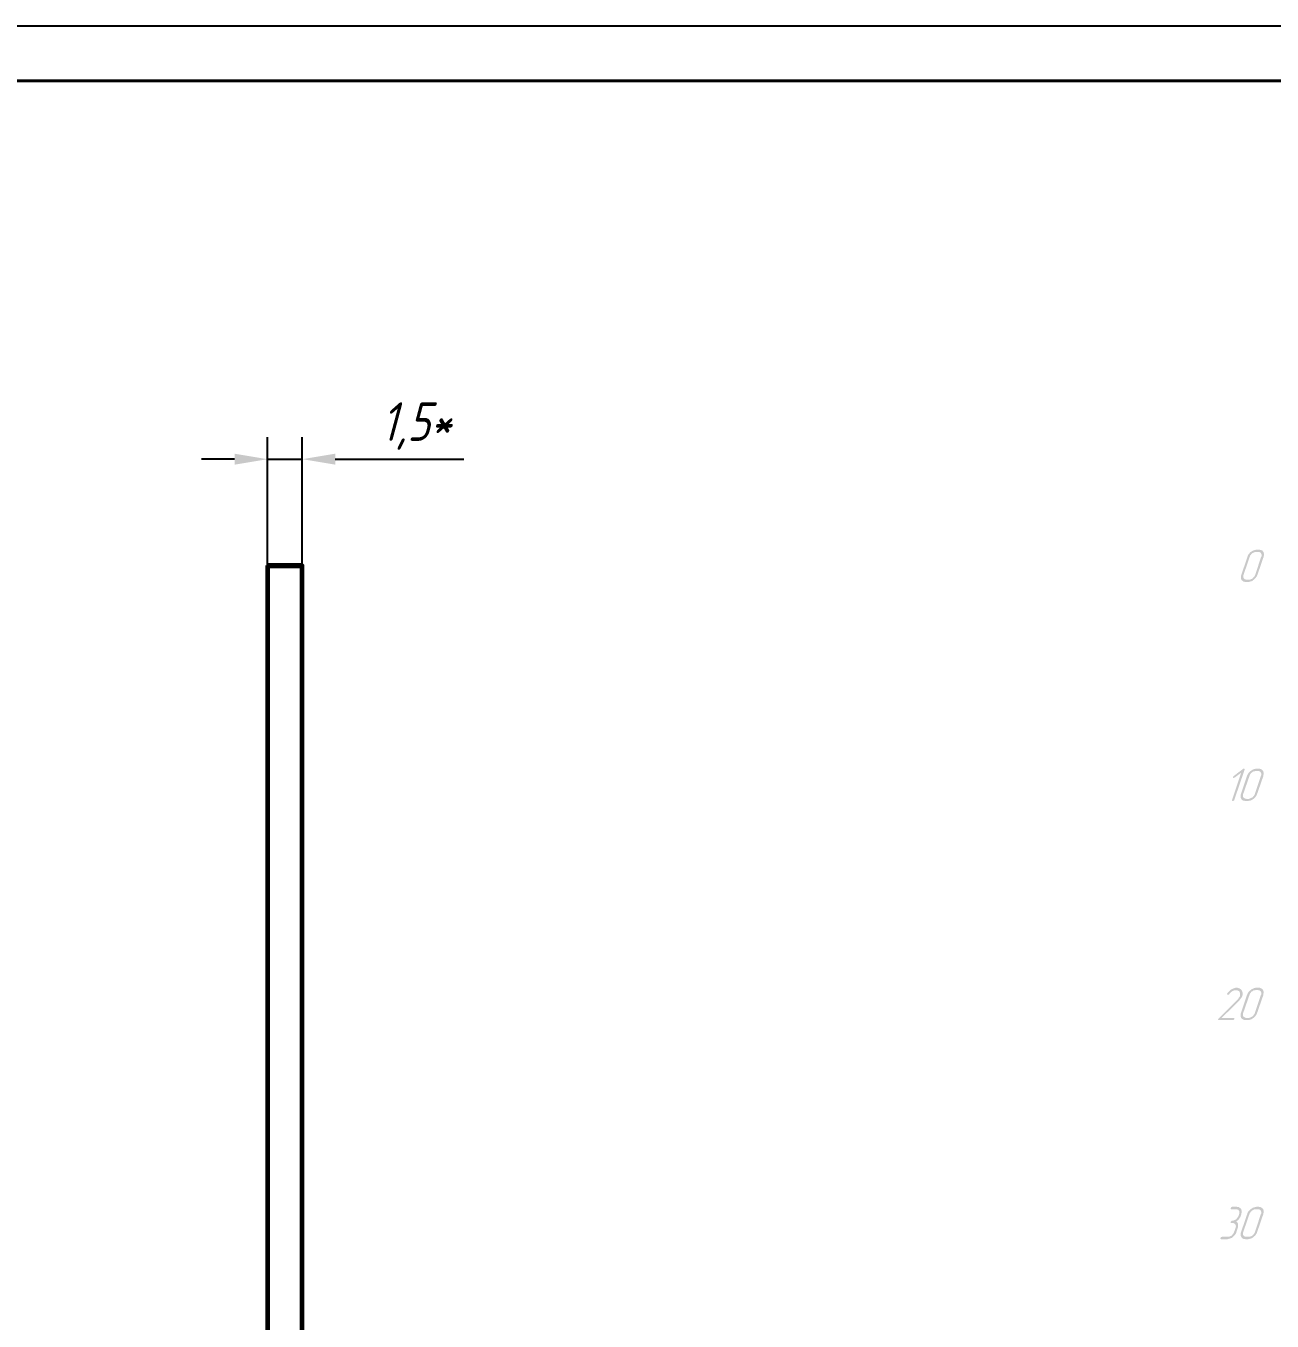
# Model space of a CAD drawing. Extents: x 346 to 4955, y 45 to 639.
# Drawn here: x 1502 to 1615.5, y 521 to 638.8 of the extents above; entities that cross this region are included whole.
import ezdxf

# ---------------------------------------------------------------- set-up
doc = ezdxf.new("R2010")
doc.units = 0
doc.header["$MEASUREMENT"] = 0
doc.layers.get('DEFPOINTS').update_dxf_attribs({"linetype": 'CONTINUOUS'})
for name, color, linetype in [('KONTUR', 7, 'CONTINUOUS'), ('PDF _Геометрия', 7, 'CONTINUOUS'), ('PDF _Сплошная заливка', 7, 'CONTINUOUS'), ('Тонкие', 7, 'CONTINUOUS')]:
    doc.layers.add(name, color=color, linetype=linetype)
doc.layers.add('Основная', color=7, linetype='CONTINUOUS', lineweight=40)
doc.styles.add('GOST type A0', font='gost.TTF', dxfattribs={"oblique": 15, "height": 3.5})
doc.dimstyles.new('GOST type A', dxfattribs={"dimtxt": 3.5, "dimasz": 3, "dimexe": 2, "dimexo": 0, "dimgap": 1, "dimtad": 1, "dimtoh": 1, "dimtxsty": 'GOST type A0', "dimcen": 0, "dimazin": 2, "dimtfac": 1, "dimtmove": 0, "dimatfit": 3, "dimfxl": 1, "dimarcsym": 0})

# ---------------------------------------------------------------- blocks, each defined once
blk = doc.blocks.new('*D129')
at = {"layer": 'DEFPOINTS', "color": 0, "transparency": 16777216}
for p in [(1527.21, 599.39), (1524.04, 589.7), (1527.21, 589.7)]:
    blk.add_point(p, dxfattribs=at)
at = {"layer": 'Тонкие', "color": 0, "lineweight": -2, "transparency": 16777216}
for p, q in [((1524.04, 589.7), (1524.04, 601.39)), ((1527.21, 589.7), (1527.21, 601.39)), ((1521.04, 599.39), (1518.04, 599.39)), ((1524.04, 599.39), (1527.21, 599.39)), ((1530.21, 599.39), (1541.91, 599.39))]:
    blk.add_line(p, q, dxfattribs=at)
at = {"layer": 'Тонкие', "color": 0, "transparency": 16777216}
for points in [[(1521.04, 599.89), (1521.04, 598.89), (1524.04, 599.39)], [(1530.21, 599.89), (1530.21, 598.89), (1527.21, 599.39)]]:
    blk.add_solid(points, dxfattribs=at)
at = {"layer": 'Тонкие', "color": 0, "transparency": 16777216, "insert": (1537.56, 602.4), "char_height": 3.5, "attachment_point": 5, "style": 'GOST type A0'}
blk.add_mtext('1,5*', dxfattribs=at)

msp = doc.modelspace()

# ---------------------------------------------------------------- hatches: boundary and pattern name
at = {"layer": 'PDF _Сплошная заливка', "transparency": 33554559}
h = msp.add_hatch(color=256, dxfattribs=at)
h.paths.add_polyline_path([(1614.214, 590.939), (1613.986, 590.939), (1613.961, 590.939), (1613.91, 590.939), (1613.86, 590.913), (1613.809, 590.888), (1613.733, 590.863), (1613.683, 590.837), (1613.683, 590.812), (1613.657, 590.812), (1613.632, 590.787), (1613.581, 590.736), (1613.556, 590.686), (1613.505, 590.66), (1613.48, 590.584), (1613.455, 590.534), (1612.873, 588.838), (1612.873, 588.838), (1612.873, 588.812), (1612.873, 588.787), (1612.873, 588.736), (1612.873, 588.711), (1612.873, 588.66), (1612.873, 588.61), (1612.898, 588.559), (1612.898, 588.534), (1612.923, 588.534), (1612.949, 588.508), (1612.974, 588.483), (1612.999, 588.458), (1613.05, 588.458), (1613.101, 588.432), (1613.151, 588.432), (1613.404, 588.432), (1613.43, 588.432), (1613.48, 588.432), (1613.531, 588.458), (1613.581, 588.483), (1613.657, 588.508), (1613.708, 588.559), (1613.708, 588.559), (1613.733, 588.559), (1613.758, 588.61), (1613.809, 588.635), (1613.834, 588.686), (1613.885, 588.736), (1613.91, 588.787), (1613.936, 588.838), (1614.492, 590.534), (1614.518, 590.534), (1614.518, 590.559), (1614.518, 590.584), (1614.518, 590.635), (1614.518, 590.686), (1614.518, 590.736), (1614.492, 590.787), (1614.467, 590.837), (1614.467, 590.837), (1614.467, 590.837), (1614.442, 590.863), (1614.417, 590.888), (1614.391, 590.913), (1614.341, 590.939), (1614.29, 590.939)], flags=0)
h.paths.add_polyline_path([(1614.341, 591.167), (1614.391, 591.141), (1614.442, 591.141), (1614.492, 591.116), (1614.568, 591.091), (1614.619, 591.04), (1614.67, 590.964), (1614.695, 590.964), (1614.695, 590.939), (1614.72, 590.913), (1614.72, 590.863), (1614.745, 590.787), (1614.745, 590.711), (1614.745, 590.635), (1614.72, 590.584), (1614.72, 590.534), (1614.138, 588.838), (1614.138, 588.838), (1614.138, 588.838), (1614.138, 588.812), (1614.113, 588.812), (1614.113, 588.762), (1614.062, 588.686), (1614.012, 588.635), (1613.961, 588.559), (1613.885, 588.483), (1613.809, 588.407), (1613.809, 588.407), (1613.784, 588.382), (1613.784, 588.382), (1613.758, 588.382), (1613.708, 588.331), (1613.657, 588.306), (1613.581, 588.281), (1613.48, 588.255), (1613.404, 588.23), (1613.303, 588.23), (1613.075, 588.23), (1613.05, 588.23), (1612.999, 588.23), (1612.949, 588.255), (1612.873, 588.255), (1612.822, 588.306), (1612.771, 588.331), (1612.696, 588.407), (1612.696, 588.407), (1612.696, 588.432), (1612.67, 588.483), (1612.645, 588.534), (1612.645, 588.584), (1612.645, 588.66), (1612.645, 588.762), (1612.645, 588.787), (1612.67, 588.838), (1613.252, 590.534), (1613.252, 590.534), (1613.252, 590.534), (1613.252, 590.559), (1613.252, 590.584), (1613.278, 590.61), (1613.303, 590.686), (1613.354, 590.762), (1613.43, 590.837), (1613.48, 590.913), (1613.581, 590.964), (1613.581, 590.964), (1613.581, 590.989), (1613.607, 590.989), (1613.632, 590.989), (1613.683, 591.04), (1613.733, 591.065), (1613.809, 591.091), (1613.91, 591.141), (1613.986, 591.141), (1614.088, 591.167), (1614.315, 591.167)], flags=0)
for points in [[(1612.949, 571.218), (1612.974, 571.193), (1612.974, 571.193), (1612.974, 571.167), (1612.974, 571.117), (1612.038, 568.382), (1612.038, 568.382), (1612.038, 568.382), (1612.012, 568.332), (1611.987, 568.332), (1611.962, 568.307), (1611.936, 568.281), (1611.911, 568.281), (1611.886, 568.281), (1611.86, 568.307), (1611.835, 568.307), (1611.835, 568.332), (1611.835, 568.357), (1611.835, 568.382), (1612.67, 570.863), (1612.063, 570.408), (1612.063, 570.408), (1612.038, 570.408), (1612.012, 570.382), (1611.987, 570.382), (1611.987, 570.382), (1611.962, 570.382), (1611.936, 570.408), (1611.936, 570.408), (1611.911, 570.408), (1611.911, 570.433), (1611.911, 570.458), (1611.911, 570.484), (1611.911, 570.509), (1611.936, 570.509), (1611.962, 570.534), (1611.987, 570.56), (1612.822, 571.193), (1612.822, 571.193), (1612.847, 571.218), (1612.873, 571.218), (1612.898, 571.218), (1612.923, 571.218)], [(1612.291, 551.295), (1612.341, 551.295), (1612.417, 551.269), (1612.493, 551.244), (1612.569, 551.193), (1612.645, 551.143), (1612.696, 551.092), (1612.721, 551.067), (1612.721, 551.041), (1612.746, 550.991), (1612.771, 550.94), (1612.797, 550.864), (1612.822, 550.788), (1612.797, 550.738), (1612.797, 550.687), (1612.797, 550.611), (1612.771, 550.56), (1612.771, 550.56), (1612.771, 550.535), (1612.746, 550.484), (1612.721, 550.434), (1612.67, 550.358), (1612.62, 550.307), (1612.569, 550.231), (1612.493, 550.13), (1610.899, 548.56), (1611.987, 548.56), (1612.012, 548.535), (1612.038, 548.535), (1612.038, 548.51), (1612.038, 548.484), (1612.038, 548.459), (1612.038, 548.459), (1612.038, 548.434), (1612.038, 548.409), (1612.012, 548.409), (1611.987, 548.383), (1611.962, 548.358), (1611.936, 548.358), (1611.886, 548.358), (1610.62, 548.358), (1610.62, 548.358), (1610.595, 548.358), (1610.595, 548.383), (1610.57, 548.409), (1610.57, 548.434), (1610.57, 548.459), (1610.57, 548.459), (1610.595, 548.484), (1610.595, 548.484), (1610.62, 548.51), (1612.367, 550.257), (1612.367, 550.257), (1612.392, 550.282), (1612.417, 550.307), (1612.442, 550.358), (1612.468, 550.408), (1612.518, 550.459), (1612.544, 550.51), (1612.569, 550.56), (1612.569, 550.56), (1612.569, 550.586), (1612.569, 550.586), (1612.569, 550.636), (1612.569, 550.687), (1612.569, 550.738), (1612.569, 550.814), (1612.544, 550.864), (1612.518, 550.94), (1612.518, 550.94), (1612.493, 550.965), (1612.468, 550.991), (1612.417, 551.016), (1612.367, 551.041), (1612.316, 551.067), (1612.265, 551.067), (1612.164, 551.067), (1612.139, 551.067), (1612.114, 551.067), (1612.088, 551.067), (1612.063, 551.067), (1611.987, 551.041), (1611.936, 551.016), (1611.886, 550.991), (1611.835, 550.965), (1611.784, 550.94), (1611.734, 550.889), (1611.683, 550.839), (1611.633, 550.788), (1611.582, 550.712), (1611.582, 550.712), (1611.582, 550.712), (1611.557, 550.687), (1611.506, 550.662), (1611.481, 550.662), (1611.455, 550.662), (1611.455, 550.662), (1611.405, 550.662), (1611.405, 550.687), (1611.38, 550.687), (1611.38, 550.712), (1611.38, 550.763), (1611.38, 550.763), (1611.405, 550.763), (1611.405, 550.788), (1611.405, 550.788), (1611.43, 550.814), (1611.455, 550.839), (1611.481, 550.864), (1611.506, 550.915), (1611.557, 550.94), (1611.582, 550.991), (1611.633, 551.041), (1611.709, 551.092), (1611.759, 551.143), (1611.835, 551.168), (1611.911, 551.219), (1611.987, 551.244), (1612.063, 551.269), (1612.139, 551.295), (1612.24, 551.295), (1612.265, 551.295)], [(1612.316, 531.346), (1612.367, 531.346), (1612.417, 531.346), (1612.493, 531.321), (1612.544, 531.27), (1612.594, 531.245), (1612.645, 531.169), (1612.67, 531.169), (1612.67, 531.143), (1612.696, 531.118), (1612.696, 531.042), (1612.721, 530.991), (1612.721, 530.915), (1612.721, 530.814), (1612.696, 530.789), (1612.696, 530.738), (1612.62, 530.51), (1612.62, 530.51), (1612.62, 530.51), (1612.62, 530.485), (1612.594, 530.46), (1612.569, 530.409), (1612.518, 530.333), (1612.468, 530.257), (1612.417, 530.181), (1612.316, 530.105), (1612.215, 530.029), (1612.215, 530.029), (1612.24, 530.004), (1612.265, 529.979), (1612.291, 529.953), (1612.316, 529.928), (1612.341, 529.903), (1612.367, 529.852), (1612.392, 529.802), (1612.392, 529.776), (1612.392, 529.776), (1612.392, 529.726), (1612.392, 529.7), (1612.392, 529.65), (1612.392, 529.599), (1612.392, 529.523), (1612.367, 529.472), (1612.215, 529.042), (1612.215, 529.042), (1612.215, 529.042), (1612.215, 529.017), (1612.215, 528.991), (1612.189, 528.941), (1612.139, 528.89), (1612.114, 528.814), (1612.038, 528.738), (1611.962, 528.688), (1611.886, 528.612), (1611.886, 528.612), (1611.886, 528.586), (1611.86, 528.586), (1611.835, 528.561), (1611.81, 528.536), (1611.734, 528.51), (1611.658, 528.485), (1611.557, 528.46), (1611.481, 528.435), (1611.38, 528.409), (1610.848, 528.409), (1610.797, 528.435), (1610.797, 528.435), (1610.772, 528.46), (1610.772, 528.485), (1610.797, 528.51), (1610.797, 528.536), (1610.797, 528.536), (1610.797, 528.561), (1610.823, 528.586), (1610.823, 528.586), (1610.848, 528.612), (1610.899, 528.612), (1610.924, 528.637), (1611.481, 528.637), (1611.531, 528.637), (1611.557, 528.637), (1611.607, 528.662), (1611.658, 528.688), (1611.734, 528.713), (1611.784, 528.738), (1611.81, 528.764), (1611.81, 528.764), (1611.835, 528.789), (1611.886, 528.84), (1611.911, 528.89), (1611.962, 528.941), (1611.987, 528.991), (1612.012, 529.042), (1612.164, 529.472), (1612.164, 529.472), (1612.164, 529.498), (1612.164, 529.523), (1612.189, 529.574), (1612.189, 529.624), (1612.164, 529.675), (1612.164, 529.7), (1612.139, 529.751), (1612.139, 529.776), (1612.114, 529.776), (1612.088, 529.802), (1612.063, 529.827), (1612.038, 529.852), (1611.987, 529.878), (1611.936, 529.878), (1611.886, 529.878), (1611.759, 529.878), (1611.734, 529.903), (1611.709, 529.903), (1611.709, 529.928), (1611.709, 529.953), (1611.709, 529.979), (1611.709, 530.004), (1611.709, 530.004), (1611.734, 530.029), (1611.734, 530.055), (1611.759, 530.055), (1611.784, 530.08), (1611.81, 530.105), (1611.835, 530.105), (1611.886, 530.105), (1611.911, 530.105), (1611.962, 530.105), (1612.012, 530.131), (1612.063, 530.156), (1612.114, 530.181), (1612.189, 530.207), (1612.189, 530.232), (1612.215, 530.232), (1612.24, 530.257), (1612.265, 530.308), (1612.316, 530.359), (1612.341, 530.409), (1612.392, 530.46), (1612.417, 530.51), (1612.493, 530.738), (1612.493, 530.738), (1612.493, 530.764), (1612.493, 530.789), (1612.493, 530.84), (1612.493, 530.89), (1612.493, 530.915), (1612.493, 530.966), (1612.468, 531.017), (1612.468, 531.042), (1612.442, 531.042), (1612.417, 531.067), (1612.392, 531.093), (1612.367, 531.118), (1612.316, 531.118), (1612.265, 531.143), (1612.215, 531.143), (1611.759, 531.143), (1611.734, 531.169), (1611.709, 531.169), (1611.709, 531.194), (1611.709, 531.219), (1611.709, 531.245), (1611.709, 531.27), (1611.734, 531.27), (1611.759, 531.321), (1611.759, 531.321), (1611.784, 531.346), (1611.81, 531.346), (1611.86, 531.371), (1612.291, 531.371)]]:
    msp.add_hatch(color=256, dxfattribs=at).paths.add_polyline_path(points)
h = msp.add_hatch(color=256, dxfattribs=at)
h.paths.add_polyline_path([(1614.189, 571.015), (1613.961, 571.015), (1613.936, 571.015), (1613.885, 570.99), (1613.834, 570.99), (1613.758, 570.965), (1613.708, 570.939), (1613.657, 570.889), (1613.632, 570.889), (1613.632, 570.863), (1613.581, 570.838), (1613.556, 570.813), (1613.531, 570.762), (1613.48, 570.712), (1613.455, 570.661), (1613.43, 570.585), (1612.847, 568.914), (1612.847, 568.914), (1612.847, 568.889), (1612.847, 568.863), (1612.822, 568.813), (1612.822, 568.762), (1612.847, 568.712), (1612.847, 568.661), (1612.873, 568.61), (1612.873, 568.61), (1612.898, 568.585), (1612.898, 568.585), (1612.949, 568.56), (1612.974, 568.534), (1613.025, 568.509), (1613.075, 568.509), (1613.126, 568.484), (1613.379, 568.484), (1613.404, 568.509), (1613.455, 568.509), (1613.505, 568.534), (1613.556, 568.56), (1613.607, 568.585), (1613.683, 568.61), (1613.683, 568.61), (1613.708, 568.636), (1613.733, 568.661), (1613.758, 568.712), (1613.809, 568.737), (1613.834, 568.788), (1613.885, 568.838), (1613.91, 568.914), (1614.467, 570.585), (1614.467, 570.61), (1614.492, 570.636), (1614.492, 570.661), (1614.492, 570.712), (1614.492, 570.737), (1614.492, 570.788), (1614.467, 570.838), (1614.442, 570.889), (1614.442, 570.889), (1614.442, 570.914), (1614.417, 570.939), (1614.391, 570.965), (1614.366, 570.99), (1614.315, 570.99), (1614.265, 571.015)], flags=0)
h.paths.add_polyline_path([(1614.315, 571.218), (1614.366, 571.218), (1614.417, 571.193), (1614.467, 571.193), (1614.543, 571.142), (1614.594, 571.091), (1614.644, 571.041), (1614.644, 571.041), (1614.67, 571.015), (1614.695, 570.965), (1614.695, 570.914), (1614.72, 570.863), (1614.72, 570.762), (1614.695, 570.686), (1614.695, 570.636), (1614.695, 570.585), (1614.113, 568.914), (1614.113, 568.914), (1614.113, 568.914), (1614.113, 568.889), (1614.088, 568.863), (1614.062, 568.813), (1614.037, 568.762), (1613.986, 568.686), (1613.936, 568.61), (1613.86, 568.534), (1613.784, 568.458), (1613.758, 568.458), (1613.758, 568.458), (1613.758, 568.458), (1613.733, 568.433), (1613.683, 568.408), (1613.607, 568.382), (1613.531, 568.332), (1613.455, 568.307), (1613.354, 568.307), (1613.252, 568.281), (1613.05, 568.281), (1613.025, 568.281), (1612.974, 568.307), (1612.923, 568.307), (1612.847, 568.332), (1612.797, 568.357), (1612.721, 568.408), (1612.67, 568.458), (1612.67, 568.484), (1612.645, 568.509), (1612.645, 568.534), (1612.62, 568.585), (1612.62, 568.661), (1612.62, 568.737), (1612.62, 568.813), (1612.62, 568.863), (1612.645, 568.914), (1613.202, 570.585), (1613.202, 570.61), (1613.227, 570.61), (1613.227, 570.61), (1613.227, 570.636), (1613.252, 570.686), (1613.278, 570.762), (1613.328, 570.813), (1613.379, 570.889), (1613.455, 570.965), (1613.556, 571.041), (1613.556, 571.041), (1613.556, 571.041), (1613.581, 571.066), (1613.581, 571.066), (1613.632, 571.091), (1613.708, 571.142), (1613.784, 571.167), (1613.86, 571.193), (1613.961, 571.218), (1614.062, 571.218), (1614.29, 571.218)], flags=0)
h = msp.add_hatch(color=256, dxfattribs=at)
h.paths.add_polyline_path([(1614.189, 551.092), (1613.961, 551.092), (1613.936, 551.067), (1613.885, 551.067), (1613.834, 551.067), (1613.758, 551.041), (1613.708, 550.991), (1613.657, 550.965), (1613.632, 550.965), (1613.632, 550.94), (1613.581, 550.915), (1613.556, 550.864), (1613.531, 550.839), (1613.48, 550.788), (1613.455, 550.738), (1613.43, 550.662), (1612.847, 548.991), (1612.847, 548.965), (1612.847, 548.94), (1612.847, 548.915), (1612.822, 548.89), (1612.822, 548.839), (1612.847, 548.788), (1612.847, 548.738), (1612.873, 548.687), (1612.873, 548.687), (1612.898, 548.662), (1612.898, 548.636), (1612.949, 548.636), (1612.974, 548.611), (1613.025, 548.586), (1613.075, 548.56), (1613.126, 548.56), (1613.379, 548.56), (1613.404, 548.56), (1613.455, 548.586), (1613.505, 548.586), (1613.556, 548.611), (1613.607, 548.636), (1613.683, 548.687), (1613.683, 548.687), (1613.708, 548.712), (1613.733, 548.738), (1613.758, 548.763), (1613.809, 548.814), (1613.834, 548.864), (1613.885, 548.915), (1613.91, 548.991), (1614.467, 550.662), (1614.467, 550.662), (1614.492, 550.687), (1614.492, 550.712), (1614.492, 550.763), (1614.492, 550.814), (1614.492, 550.864), (1614.467, 550.915), (1614.442, 550.965), (1614.442, 550.965), (1614.442, 550.991), (1614.417, 550.991), (1614.391, 551.016), (1614.366, 551.041), (1614.315, 551.067), (1614.265, 551.067)], flags=0)
h.paths.add_polyline_path([(1614.315, 551.295), (1614.366, 551.295), (1614.417, 551.269), (1614.467, 551.244), (1614.543, 551.219), (1614.594, 551.168), (1614.644, 551.117), (1614.644, 551.092), (1614.67, 551.067), (1614.695, 551.041), (1614.695, 550.991), (1614.72, 550.915), (1614.72, 550.839), (1614.695, 550.763), (1614.695, 550.712), (1614.695, 550.662), (1614.113, 548.991), (1614.113, 548.965), (1614.113, 548.965), (1614.113, 548.965), (1614.088, 548.94), (1614.062, 548.89), (1614.037, 548.839), (1613.986, 548.763), (1613.936, 548.687), (1613.86, 548.611), (1613.784, 548.535), (1613.758, 548.535), (1613.758, 548.535), (1613.758, 548.51), (1613.733, 548.51), (1613.683, 548.484), (1613.607, 548.434), (1613.531, 548.409), (1613.455, 548.383), (1613.354, 548.358), (1613.252, 548.358), (1613.05, 548.358), (1613.025, 548.358), (1612.974, 548.358), (1612.923, 548.383), (1612.847, 548.409), (1612.797, 548.434), (1612.721, 548.484), (1612.67, 548.535), (1612.67, 548.535), (1612.645, 548.56), (1612.645, 548.611), (1612.62, 548.662), (1612.62, 548.712), (1612.62, 548.814), (1612.62, 548.89), (1612.62, 548.94), (1612.645, 548.991), (1613.202, 550.662), (1613.202, 550.662), (1613.227, 550.662), (1613.227, 550.687), (1613.227, 550.712), (1613.252, 550.763), (1613.278, 550.814), (1613.328, 550.889), (1613.379, 550.965), (1613.455, 551.041), (1613.556, 551.092), (1613.556, 551.092), (1613.556, 551.117), (1613.581, 551.117), (1613.581, 551.143), (1613.632, 551.168), (1613.708, 551.193), (1613.784, 551.244), (1613.86, 551.269), (1613.961, 551.295), (1614.062, 551.295), (1614.29, 551.295)], flags=0)
h = msp.add_hatch(color=256, dxfattribs=at)
h.paths.add_polyline_path([(1614.214, 531.143), (1613.961, 531.143), (1613.936, 531.143), (1613.885, 531.143), (1613.834, 531.118), (1613.784, 531.093), (1613.708, 531.067), (1613.657, 531.017), (1613.657, 531.017), (1613.632, 531.017), (1613.607, 530.966), (1613.556, 530.941), (1613.531, 530.89), (1613.48, 530.84), (1613.455, 530.789), (1613.43, 530.738), (1612.847, 529.042), (1612.847, 529.042), (1612.847, 529.017), (1612.847, 528.991), (1612.847, 528.941), (1612.847, 528.89), (1612.847, 528.84), (1612.847, 528.789), (1612.873, 528.738), (1612.873, 528.738), (1612.898, 528.738), (1612.923, 528.713), (1612.949, 528.688), (1612.974, 528.662), (1613.025, 528.637), (1613.075, 528.637), (1613.126, 528.637), (1613.379, 528.637), (1613.404, 528.637), (1613.455, 528.637), (1613.505, 528.662), (1613.556, 528.688), (1613.632, 528.713), (1613.683, 528.738), (1613.683, 528.764), (1613.708, 528.764), (1613.733, 528.789), (1613.784, 528.84), (1613.809, 528.89), (1613.86, 528.941), (1613.885, 528.991), (1613.91, 529.042), (1614.467, 530.738), (1614.492, 530.738), (1614.492, 530.764), (1614.492, 530.789), (1614.492, 530.84), (1614.492, 530.89), (1614.492, 530.915), (1614.467, 530.966), (1614.467, 531.017), (1614.442, 531.042), (1614.442, 531.042), (1614.417, 531.067), (1614.391, 531.093), (1614.366, 531.118), (1614.315, 531.118), (1614.265, 531.143)], flags=0)
h.paths.add_polyline_path([(1614.315, 531.346), (1614.366, 531.346), (1614.417, 531.346), (1614.467, 531.321), (1614.543, 531.27), (1614.594, 531.245), (1614.644, 531.169), (1614.67, 531.169), (1614.67, 531.143), (1614.695, 531.118), (1614.695, 531.042), (1614.72, 530.991), (1614.72, 530.915), (1614.72, 530.814), (1614.695, 530.789), (1614.695, 530.738), (1614.113, 529.042), (1614.113, 529.042), (1614.113, 529.042), (1614.113, 529.017), (1614.088, 528.991), (1614.088, 528.941), (1614.037, 528.89), (1613.986, 528.814), (1613.936, 528.738), (1613.86, 528.688), (1613.784, 528.612), (1613.784, 528.612), (1613.758, 528.586), (1613.758, 528.586), (1613.733, 528.561), (1613.683, 528.536), (1613.632, 528.51), (1613.556, 528.485), (1613.455, 528.46), (1613.379, 528.435), (1613.278, 528.409), (1613.05, 528.409), (1613.025, 528.435), (1612.974, 528.435), (1612.923, 528.435), (1612.847, 528.46), (1612.797, 528.485), (1612.746, 528.536), (1612.67, 528.612), (1612.67, 528.612), (1612.67, 528.637), (1612.645, 528.688), (1612.62, 528.713), (1612.62, 528.789), (1612.62, 528.865), (1612.62, 528.941), (1612.62, 528.991), (1612.645, 529.042), (1613.227, 530.738), (1613.227, 530.738), (1613.227, 530.738), (1613.227, 530.764), (1613.227, 530.764), (1613.252, 530.814), (1613.278, 530.89), (1613.328, 530.941), (1613.404, 531.017), (1613.48, 531.093), (1613.556, 531.169), (1613.556, 531.169), (1613.556, 531.169), (1613.581, 531.194), (1613.607, 531.194), (1613.657, 531.219), (1613.708, 531.27), (1613.784, 531.295), (1613.885, 531.321), (1613.961, 531.346), (1614.062, 531.371), (1614.29, 531.371)], flags=0)

# ---------------------------------------------------------------- linework, layer by layer
at = {"layer": 'KONTUR'}
msp.add_line((1093.346, 638.812), (1934.346, 638.812), dxfattribs=at)
at = {"layer": 'PDF _Геометрия', "lineweight": 60}
msp.add_lwpolyline([(1524.035, 589.702), (1524.035, 229.702), (1527.207, 229.702), (1527.207, 589.702)], close=True, dxfattribs=at)
msp.add_lwpolyline([(1524.035, 589.701), (1527.207, 589.701)], dxfattribs=at)
at = {"layer": 'Основная'}
msp.add_line((1929.346, 633.812), (1113.346, 633.812), dxfattribs=at)

# ---------------------------------------------------------------- dimensions: what is measured, and where the dimension line sits
at = {"layer": 'Тонкие'}
dim = msp.add_linear_dim(base=(1527.207, 599.387), p1=(1524.035, 589.702), p2=(1527.207, 589.702), text='1,5*', dimstyle='GOST type A', dxfattribs=at)
dim.commit()
dim.dimension.update_dxf_attribs({"geometry": '*D129', "text_midpoint": (1537.557, 602.401)})

doc.saveas('drawing.dxf')
